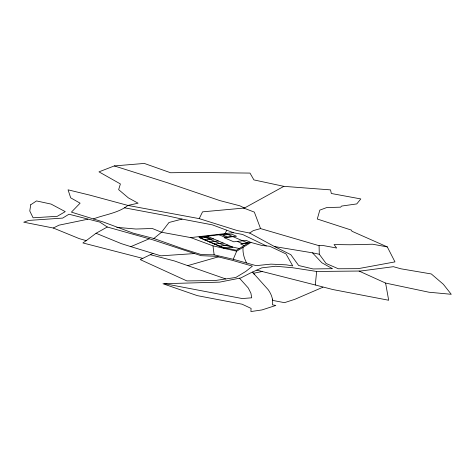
<?xml version="1.0" encoding="UTF-8"?>
<svg xmlns="http://www.w3.org/2000/svg" width="475" height="475" viewBox="0 0 475 475"><rect width="100%" height="100%" fill="white"/><g stroke="black" fill="none" stroke-linecap="round" stroke-linejoin="round"><path stroke-width="0.71" d="M243.04 247.315C242.571 252.753 244.126 258.168 246.555 262.99M385.605 283.076L388.675 300.248L332.827 289.542L315.299 284.988L316.635 271.462L360.668 271.023L393.389 266.689L400.953 268.808L431.312 273.956L443.365 284.288L451.25 294.292L428.978 292.226L385.605 283.076L359.124 271.088M233.231 259.285L236.681 251.21L250.972 242.452L261.909 245.462L269.812 246.282L285.998 253.923L292.743 265.911L286.324 264.848L270.982 264.124L256.138 265.656L233.231 259.285L214.136 254.838L201.358 254.606L183.118 248.864L153.852 238.492L133.475 233.255L103.413 222.045L71.422 212.129L80.103 203.181L70.68 197.826L68.056 189.828L89.543 195.053L127.941 205.438L199.215 218.631L237.197 230.535L249.66 233.047L274.461 246.543L290.837 254.689L298.656 265.519L313.096 268.951L332.5 268.69L321.86 262.776L312.491 252.837L274.461 246.543M199.215 218.631L202.552 211.844L244.459 208.02L283.878 186.348L330.541 189.881L331.324 193.497L360.81 198.93L356.761 203.917L341.567 206.079L340.617 207.165L326.693 207.569L319.817 210.134L317.288 219.023L351.536 230.155L351.928 231.242L387.303 246.911L394.974 261.891L358.192 268.666L338.337 268.767L326.082 263.465L319.289 254.238L319.075 245.694L260.567 228.594L253.3 230.607L249.66 233.047M225.037 233.611L226.771 230.215M153.852 238.492L161.536 232.239L168.987 222.484L182.062 219.094L212.361 224.859L233.326 232.649L190.742 237.595L161.536 232.239L152.279 228.487L135.945 229.033L116.838 227.347M152.986 253.418L140.208 259.593L186.859 280.915L215.104 280.541L235.861 277.442L245.789 271.433L252.433 266.137L232.21 260.294L215.994 256.322L201.044 255.675L152.018 239.566L107.285 227.002L99.815 222.098L68.958 214.219L62.676 218.09L28.696 220.424L23.75 222.199L53.307 228.024L79.337 238.658L86.254 240.635L96.045 233.267L107.285 227.002M86.254 240.635L82.917 242.951L142.85 258.406M93.379 218.933C104.791 214.552 118.115 213.186 127.941 205.438L138.088 203.187L128.381 197.885L118.643 189.632L120.401 183.938L98.984 171.855L114.291 165.929L144.311 163.436L170.561 172.746L195.516 172.425L249.993 173.09L253.917 179.912L283.878 186.348M254.558 274.704L252.433 272.098L268.167 289.661C271.308 293.995 273.428 299.387 272.466 304.813L275.832 305.455L262.004 309.926L250.901 311.564L251.091 308.412L242.09 304.208L197.321 295.64L162.949 283.735L219.628 282.144L240.896 277.928L250.331 273.042L261.808 267.847L275.631 266.238L292.79 267.757L316.635 271.462M53.307 228.024L58.995 225.168L87.839 219.218M322.899 287.227L294.832 299.315L284.478 302.664L272.608 300.39L272.442 299.119M96.045 233.267L121.303 243.627L130.845 246.638L149.221 238.783M150.225 254.659L174.527 260.977L187.708 265.638L218.257 256.88M253.395 273.303L262.182 271.498M209.552 239.145L210.977 238.978L205.093 236.455M232.56 236.473L225.114 237.34L219.224 234.81M204.701 239.934L213.536 238.907M209.528 242.001L218.369 240.979M214.362 244.073L223.197 243.046M219.189 246.145L228.024 245.118M248.009 243.099L240.558 243.96L244.18 245.516M319.075 245.694L322.187 245.355L336.656 248.033L334.062 244.566L350.467 244.773L372.59 244.215L387.303 246.911M194.417 253.579L160.9 255.835L130.845 246.638M124.503 207.812L166.832 215.733L182.062 219.094M233.094 232.679L242.565 234.46L266.309 245.919M164.54 283.688L242.238 298.549L251.72 297.807L250.889 293.158L248.235 287.945L239.501 278.207M312.491 252.837L319.289 254.238M239.252 248.538L222.781 244.815L203.668 236.621M190.742 237.595L212.984 245.86L236.681 251.21M256.797 270.132L315.299 284.988M114.291 165.929L167.331 182.709L219.812 200.587L239.833 205.8L244.459 208.02L243.776 208.086L254.339 212.111L260.567 228.594M187.708 265.638L225.649 278.914M227.656 237.268L222.828 235.196L231.663 234.175L236.491 236.241L224.141 237.678L233.795 241.817L246.151 240.386L250.978 242.458L242.143 243.479L237.316 241.413M212.984 245.86L214.136 254.838M30.738 204.755L29.771 210.995L33.096 217.793L57.309 216.303L65.259 211.636L51.086 204.084L36.51 200.931L30.738 204.755M248.081 243.129L236.384 250.295L221.819 247.006L198.894 237.173L226.676 233.949L248.081 243.129M208.709 236.835L199.874 237.862L224.016 248.217L232.851 247.19L208.709 236.835"/></g></svg>
